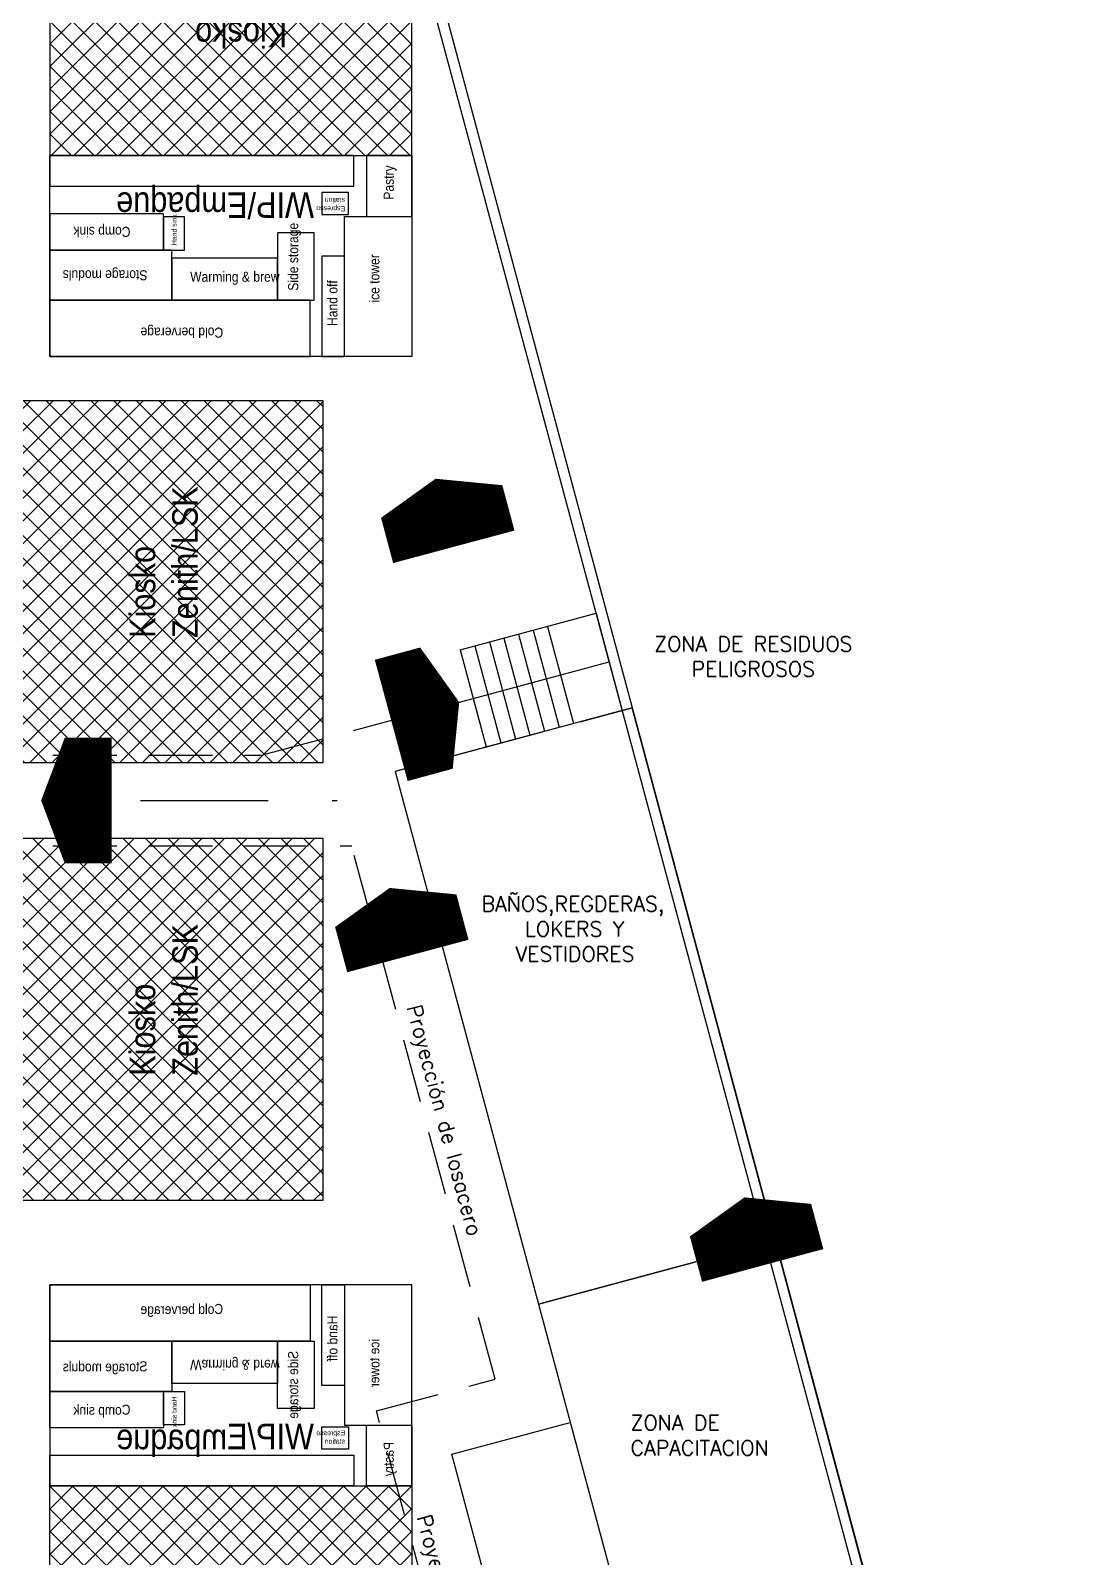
# Model space of a CAD drawing. Header units: millimetres. Extents: x 28 to 201, y 462 to 575.
# Drawn here: x 121.8 to 142.71, y 511.31 to 541.7 of the extents above; entities that cross this region are included whole.
import ezdxf

# ---------------------------------------------------------------- set-up
doc = ezdxf.new("R2010")
doc.units = ezdxf.units.MM
doc.linetypes.add('DASHDOT', pattern=[25.4, 12.7, -6.35, 0, -6.35])
doc.linetypes.add('HIDDEN', pattern=[9.525, 6.35, -3.175])
for name, color, linetype in [('1- 3', 3, 'Continuous'), ('1- muro de carga', 5, 'Continuous'), ('8 flpea', 104, 'Continuous'), ('ejes', 140, 'DASHDOT'), ('proy', 2, 'HIDDEN')]:
    doc.layers.add(name, color=color, linetype=linetype)
doc.styles.add('TEXTO GENERAL', font='tt0009m_.ttf', dxfattribs={"width": 0.9, "height": 1})
doc.styles.add('TEXTOS', font='romans.shx')

# ---------------------------------------------------------------- blocks, each defined once
blk = doc.blocks.new('ARRAY BASE$0$KIOSKO DE ARMADO')
h = blk.add_hatch()
h.set_pattern_fill('ANSI37', color=256, scale=0.1, angle=180)
h.set_pattern_definition([(225, (2482.8771, 1339.67897), (0.224506403, -0.224506403), []), (315, (2482.8771, 1339.67897), (0.224506403, 0.224506403), [])])
h.paths.add_polyline_path([(7.2, 10), (0, 10), (0, 4), (7.2, 4)])
for points in [[(7.2, 10), (0, 10), (0, 4), (7.2, 4)], [(0, 4), (7.2, 4), (7.2, 0), (0, 0)], [(7.2, 4), (7.2, 0), (0, 0), (0, 4)], [(6.05, 3.39), (6.05, 4), (0, 4), (0, 3.39)], [(6.303, 2.79), (7.2, 2.79), (7.2, 4), (6.303, 4)], [(5.943, 2.825), (5.943, 3.265), (5.413, 3.265), (5.413, 2.825)], [(2.26, 2.12), (2.26, 2.84), (0, 2.84), (0, 2.12)], [(2.68, 2.78), (2.26, 2.78), (2.26, 2.12), (2.68, 2.12)], [(5.86, 2.79), (7.2, 2.79), (7.2, 0), (5.86, 0)], [(4.53, 2.46), (4.53, 1.12), (5.26, 1.12), (5.26, 2.46)], [(2.43, 1.12), (2.43, 2.12), (0, 2.12), (0, 1.12)], [(2.43, 1.96), (2.43, 1.12), (4.53, 1.12), (4.53, 1.96)], [(5.41, 0), (5.86, 0), (5.86, 2), (5.41, 2)], [(5.18, 0), (5.18, 1.12), (0, 1.12), (0, 0)]]:
    blk.add_lwpolyline(points, close=True)
at = {"attachment_point": 1, "style": 'TEXTO GENERAL'}
for s, insert, char_height, rotation in [('Kiosko Zenith/LSK', (4.722, 6.152), 0.50733, 180), ('Pastry', (6.643, 3.123), 0.2, 90), ('WIP/Empaque', (5.255, 2.761), 0.50733, 180), ('Espresso\\Pstation', (5.875, 2.891), 0.1, 180), ('Hand sink', (2.424, 2.218), 0.1, 90), ('Comp sink', (1.604, 2.382), 0.2, 180), ('Side storage', (4.741, 1.31), 0.2, 90), ('ice tower', (6.357, 1.074), 0.2, 90), ('Storage moduls', (1.942, 1.518), 0.2, 180), ('Hand off', (5.522, 0.609), 0.2, 90), ('Cold berverage', (3.448, 0.377), 0.2, 180)]:
    blk.add_mtext_dynamic_manual_height_columns(s, width=3.63915, gutter_width=2.537, heights=[0], dxfattribs=dict(at, insert=insert, char_height=char_height, rotation=rotation))
at = {"insert": (2.791, 1.689), "char_height": 0.2, "attachment_point": 1, "style": 'TEXTO GENERAL'}
blk.add_mtext_dynamic_manual_height_columns('Warming & brew', width=3.63915, gutter_width=2.537, heights=[0], dxfattribs=at)
blk = doc.blocks.new('10')
h = blk.add_hatch()
h.set_pattern_fill('ANSI37', color=256, scale=0.1, angle=180)
h.set_pattern_definition([(225, (2474.7923, 1329.67897), (0.224506403, -0.224506403), []), (315, (2474.7923, 1329.67897), (0.224506403, 0.224506403), [])])
h.paths.add_polyline_path([(-0.885, -6), (-0.885, -1.448), (-1.274, 0), (-8.085, 0), (-8.085, -6)])
blk.add_lwpolyline([(-1.274, 0), (-8.085, 0), (-8.085, -6), (-0.885, -6), (-0.885, -1.448)])
for points in [[(-8.085, -6), (-0.885, -6), (-0.885, -10), (-8.085, -10)], [(-0.885, -6), (-0.885, -10), (-8.085, -10), (-8.085, -6)], [(-2.035, -6.61), (-2.035, -6), (-8.085, -6), (-8.085, -6.61)], [(-1.782, -7.21), (-0.885, -7.21), (-0.885, -6), (-1.782, -6)], [(-2.141, -7.175), (-2.141, -6.735), (-2.671, -6.735), (-2.671, -7.175)], [(-5.825, -7.88), (-5.825, -7.16), (-8.085, -7.16), (-8.085, -7.88)], [(-5.405, -7.22), (-5.825, -7.22), (-5.825, -7.88), (-5.405, -7.88)], [(-2.225, -7.21), (-0.885, -7.21), (-0.885, -10), (-2.225, -10)], [(-3.555, -7.54), (-3.555, -8.88), (-2.825, -8.88), (-2.825, -7.54)], [(-5.655, -8.88), (-5.655, -7.88), (-8.085, -7.88), (-8.085, -8.88)], [(-5.655, -8.04), (-5.655, -8.88), (-3.555, -8.88), (-3.555, -8.04)], [(-2.675, -10), (-2.225, -10), (-2.225, -8), (-2.675, -8)], [(-2.905, -10), (-2.905, -8.88), (-8.085, -8.88), (-8.085, -10)]]:
    blk.add_lwpolyline(points, close=True)
at = {"rotation": 270}
for p in [(-12.648, -10.88), (-12.648, -19.594)]:
    blk.add_blockref('ARRAY BASE$0$KIOSKO DE ARMADO', p, dxfattribs=at)
at = {"xscale": -1, "rotation": 180}
blk.add_blockref('ARRAY BASE$0$KIOSKO DE ARMADO', (-8.085, -28.48), dxfattribs=at)
at = {"attachment_point": 1, "style": 'TEXTO GENERAL'}
for s, insert, char_height, rotation in [('Kiosko Zenith/LSK', (-3.363, -3.848), 0.50733, 180), ('Pastry', (-1.442, -6.877), 0.2, 90), ('WIP/Empaque', (-2.83, -7.239), 0.50733, 180), ('Espresso\\Pstation', (-2.21, -7.109), 0.1, 180), ('Hand sink', (-5.661, -7.782), 0.1, 90), ('Comp sink', (-6.481, -7.618), 0.2, 180), ('Side storage', (-3.344, -8.69), 0.2, 90), ('ice tower', (-1.727, -8.926), 0.2, 90), ('Storage moduls', (-6.143, -8.482), 0.2, 180), ('Hand off', (-2.563, -9.391), 0.2, 90), ('Cold berverage', (-4.636, -9.623), 0.2, 180)]:
    blk.add_mtext_dynamic_manual_height_columns(s, width=3.63915, gutter_width=2.537, heights=[0], dxfattribs=dict(at, insert=insert, char_height=char_height, rotation=rotation))
at = {"insert": (-5.294, -8.311), "char_height": 0.2, "attachment_point": 1, "style": 'TEXTO GENERAL'}
blk.add_mtext_dynamic_manual_height_columns('Warming & brew', width=3.63915, gutter_width=2.537, heights=[0], dxfattribs=at)
blk = doc.blocks.new('oficinas pb')
at = {"color": 0, "ltscale": 2}
for p, q in [((1286.684, 66.148), (1289.041, 66.781)), ((1288.899, 57.9), (1286.684, 66.148))]:
    blk.add_line(p, q, dxfattribs=at)
for points in [[(1288.408, 69.137), (1293.121, 70.403), (1290.273, 81.007), (1285.56, 79.741)], [(1290.307, 62.068), (1295.02, 63.333), (1293.121, 70.403), (1288.408, 69.137)]]:
    blk.add_lwpolyline(points, close=True, dxfattribs=at)
at = {"color": 2, "ltscale": 2, "char_height": 0.3, "attachment_point": 1, "style": 'TEXTOS'}
for s, insert, width in [('\\pi0.75146;BAÑOS,REGDERAS,\\P\\pi1.6157;LOKERS Y\\P\\pi1.43;VESTIDORES', (1286.526, 77.254), 5.4315), ('ZONA DE\\PCAPACITACION', (1290.243, 66.925), 4.60286)]:
    blk.add_mtext(s, dxfattribs=dict(at, insert=insert, width=width))
blk = doc.blocks.new('*E61')
at = {"layer": '1- 3', "color": 2, "ltscale": 0.01, "insert": (0, 4), "char_height": 1.5, "width": 27.4093, "attachment_point": 5, "style": 'TEXTOS'}
blk.add_mtext('ZONA DE RESIDUOS PELIGROSOS', dxfattribs=at)

msp = doc.modelspace()

# ---------------------------------------------------------------- linework, layer by layer
at = {"color": 1, "ltscale": 2}
for p, q in [((130.352, 529.376), (133.056, 530.102)), ((133.056, 530.102), (133.574, 528.171)), ((131.8, 529.765), (132.319, 527.833)), ((132.09, 529.843), (132.609, 527.911)), ((130.641, 529.454), (131.16, 527.522)), ((130.931, 529.532), (131.45, 527.6)), ((131.221, 529.609), (131.739, 527.678)), ((131.51, 529.687), (132.029, 527.756)), ((130.352, 529.376), (130.87, 527.444)), ((130.611, 528.41), (133.315, 529.136)), ((130.183, 527.26), (131.986, 527.744))]:
    msp.add_line(p, q, dxfattribs=at)
at = {"layer": '1- muro de carga', "lineweight": 25}
for points in [[(33.486, 565.645), (123.721, 565.645), (145.206, 485.645), (33.486, 485.645)], [(33.486, 565.447), (123.561, 565.447), (144.945, 485.842), (33.486, 485.842)]]:
    msp.add_lwpolyline(points, dxfattribs=at)
at = {"layer": '8 flpea', "ltscale": 2}
for points in [[(130.224, 531.426, 2.5, 2.5, 0), (130.104, 531.874, 5, 0, 0), (129.86, 532.781, 0, 0, 0)], [(128.978, 527.971, 2.5, 2.5, 0), (129.425, 528.092, 5, 0, 0), (130.332, 528.335, 0, 0, 0)], [(123.414, 526.376, 2.5, 2.5, 0), (122.951, 526.376, 5, 0, 0), (122.012, 526.376, 0, 0, 0)], [(129.31, 523.281, 2.5, 2.5, 0), (129.19, 523.729, 5, 0, 0), (128.946, 524.636, 0, 0, 0)], [(136.371, 517.122, 2.5, 2.5, 0), (136.25, 517.57, 5, 0, 0), (136.007, 518.477, 0, 0, 0)]]:
    msp.add_lwpolyline(points, format="xyseb", dxfattribs=at)
at = {"layer": 'ejes', "ltscale": 0.2}
msp.add_line((103.27, 526.376), (128.193, 526.376), dxfattribs=at)
at = {"layer": 'proy', "ltscale": 0.2}
for p, q in [((126.388, 527.276), (130.611, 528.41)), ((108.911, 527.276), (126.388, 527.276)), ((108.911, 525.476), (128.193, 525.476))]:
    msp.add_line(p, q, dxfattribs=at)
msp.add_lwpolyline([(129.058, 526.958), (133.771, 528.223), (145.206, 485.645), (131.31, 485.645), (129.037, 494.108), (130.216, 494.425), (129.266, 497.959), (131.623, 498.592), (131.306, 499.77), (130.99, 500.949), (130.041, 504.483), (131.219, 504.8), (128.687, 514.226), (131.044, 514.859), (128.193, 525.476)], dxfattribs=at)

# ---------------------------------------------------------------- block references
msp.add_blockref('10', (130.271, 545.213))
at = {"layer": '1- 3', "xscale": 0.1999999937896273, "yscale": 0.1999999937896273, "zscale": 0.1999999937896273}
msp.add_blockref('*E61', (136.185, 528.444), dxfattribs=at)
at = {"layer": '1- 3'}
msp.add_blockref('oficinas pb', (-1156.502, 447.216), dxfattribs=at)

# ---------------------------------------------------------------- texts
at = {"layer": '1- 3', "color": 2, "ltscale": 2, "char_height": 0.3, "width": 6.05952, "attachment_point": 1, "rotation": 285.0328, "style": 'TEXTOS'}
for insert in [(129.475, 522.702), (129.673, 512.556)]:
    msp.add_mtext('\\pi0.37262;Proyección de losacero', dxfattribs=dict(at, insert=insert))

doc.saveas('drawing.dxf')
